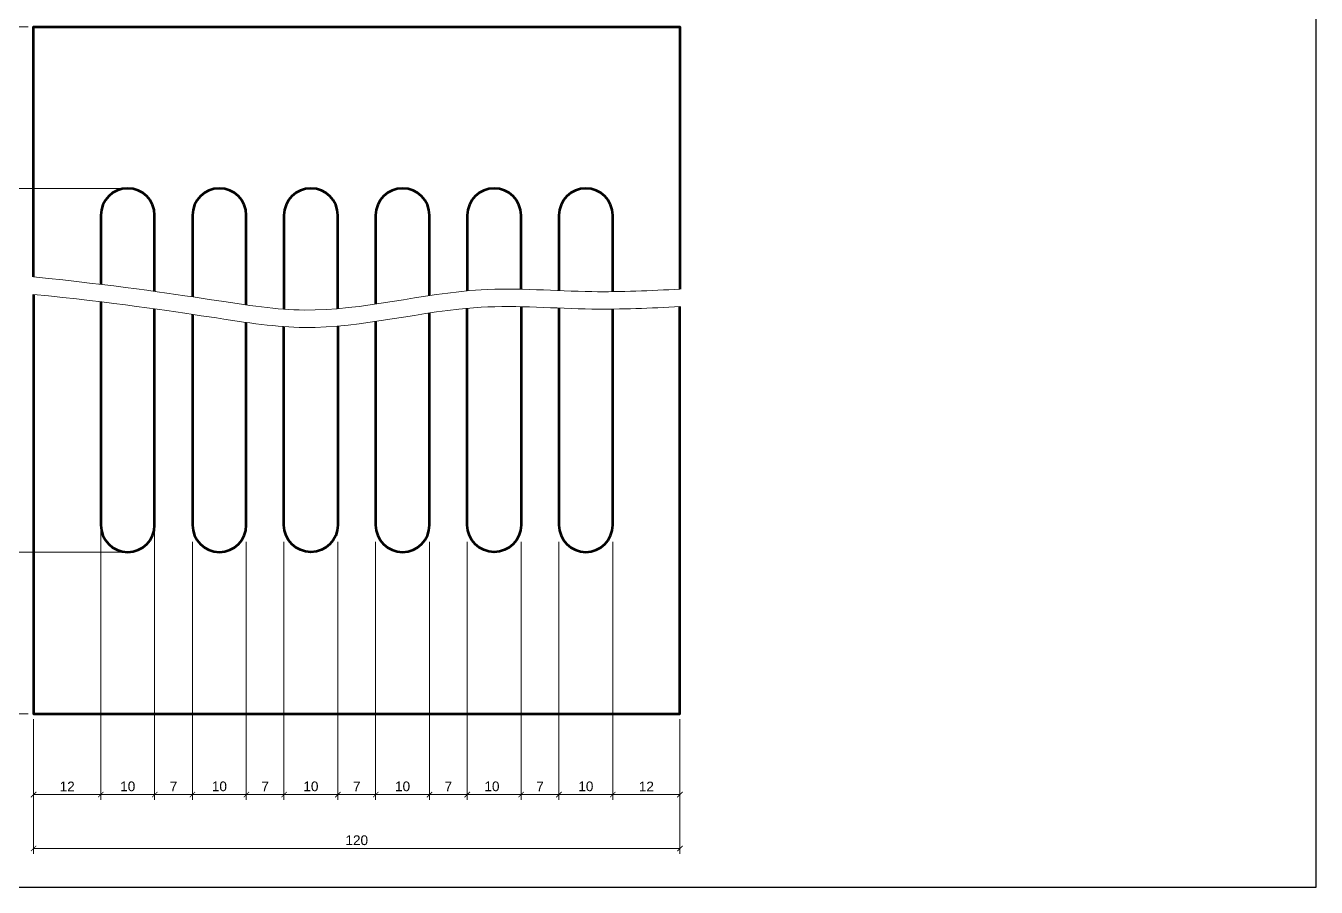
# Model space of a CAD drawing. Header units: millimetres. Extents: x 160 to 520, y -3250 to -3010.
# Drawn here: x 280 to 519.5, y -3249.6 to -3089.7 of the extents above; entities that cross this region are included whole.
import ezdxf

# ---------------------------------------------------------------- set-up
doc = ezdxf.new("R2010")
doc.units = ezdxf.units.MM
doc.layers.add('линия 50', color=1, linetype='Continuous', lineweight=100)
doc.layers.add('служебный слой ШТРИХОВКА', color=4, linetype='Continuous', lineweight=5)
doc.layers.add('размеры в модели', color=7, linetype='Continuous')
doc.styles.get("Standard").update_dxf_attribs({"font": 'arial.ttf'})
doc.dimstyles.new('M_1', dxfattribs={"dimtxt": 1.8, "dimasz": 1, "dimexe": 1, "dimexo": 1, "dimgap": 0.6, "dimtad": 1, "dimdec": 0, "dimdsep": 46, "dimtxsty": 'Standard', "dimblk": 'ARCHTICK', "dimcen": -5, "dimclrd": 7, "dimclre": 7, "dimclrt": 7, "dimadec": 0, "dimazin": 0, "dimtfac": 1, "dimtdec": 0, "dimtmove": 0, "dimatfit": 3, "dimfxl": 1, "dimtolj": 1, "dimtzin": 0, "dimlwd": 5, "dimlwe": 5, "dimarcsym": 0})

# ---------------------------------------------------------------- blocks, each defined once
blk = doc.blocks.new('_ArchTick')
at = {"color": 0, "linetype": 'ByBlock', "const_width": 0.15}
blk.add_lwpolyline([(-0.5, -0.5), (0.5, 0.5)], dxfattribs=at)
blk = doc.blocks.new('*D18')
at = {"layer": 'Defpoints', "color": 0, "ltscale": 1000, "transparency": 16777216}
for p in [(281.42, -3089.87), (261.42, -3217.37), (281.42, -3217.37)]:
    blk.add_point(p, dxfattribs=at)
at = {"layer": 'размеры в модели', "color": 7, "lineweight": 5, "ltscale": 1000, "transparency": 16777216}
for p, q in [((280.42, -3089.87), (260.42, -3089.87)), ((261.42, -3089.87), (261.42, -3217.37)), ((280.42, -3217.37), (260.42, -3217.37))]:
    blk.add_line(p, q, dxfattribs=at)
for p, rotation in [((261.42, -3089.87), 90), ((261.42, -3217.37), 270)]:
    blk.add_blockref('_ArchTick', p, dxfattribs=dict(at, rotation=rotation))
at = {"layer": 'размеры в модели', "color": 7, "ltscale": 1000, "transparency": 16777216, "insert": (259.92, -3153.62), "char_height": 1.8, "attachment_point": 5, "rotation": 90}
blk.add_mtext('\\A1;L', dxfattribs=at)
blk = doc.blocks.new('*D14')
at = {"layer": 'Defpoints', "color": 0, "ltscale": 1000, "transparency": 16777216}
for p in [(378.95, -3184.44), (388.95, -3184.44), (388.95, -3232.37)]:
    blk.add_point(p, dxfattribs=at)
at = {"layer": 'размеры в модели', "color": 7, "lineweight": 5, "ltscale": 1000, "transparency": 16777216}
for p, q in [((378.95, -3185.44), (378.95, -3233.37)), ((388.95, -3185.44), (388.95, -3233.37)), ((378.95, -3232.37), (388.95, -3232.37))]:
    blk.add_line(p, q, dxfattribs=at)
at = {"layer": 'размеры в модели', "color": 7, "lineweight": 5, "ltscale": 1000, "transparency": 16777216, "rotation": 180}
blk.add_blockref('_ArchTick', (378.95, -3232.37), dxfattribs=at)
at = {"layer": 'размеры в модели', "color": 7, "lineweight": 5, "ltscale": 1000, "transparency": 16777216}
blk.add_blockref('_ArchTick', (388.95, -3232.37), dxfattribs=at)
at = {"layer": 'размеры в модели', "color": 7, "ltscale": 1000, "transparency": 16777216, "insert": (383.95, -3230.85), "char_height": 1.8, "attachment_point": 5}
blk.add_mtext('\\A1;10', dxfattribs=at)
blk = doc.blocks.new('*D12')
at = {"layer": 'Defpoints', "color": 0, "ltscale": 1000, "transparency": 16777216}
for p in [(361.93, -3184.44), (371.93, -3184.44), (371.93, -3232.37)]:
    blk.add_point(p, dxfattribs=at)
at = {"layer": 'размеры в модели', "color": 7, "lineweight": 5, "ltscale": 1000, "transparency": 16777216}
for p, q in [((361.93, -3185.44), (361.93, -3233.37)), ((371.93, -3185.44), (371.93, -3233.37)), ((361.93, -3232.37), (371.93, -3232.37))]:
    blk.add_line(p, q, dxfattribs=at)
at = {"layer": 'размеры в модели', "color": 7, "lineweight": 5, "ltscale": 1000, "transparency": 16777216, "rotation": 180}
blk.add_blockref('_ArchTick', (361.93, -3232.37), dxfattribs=at)
at = {"layer": 'размеры в модели', "color": 7, "lineweight": 5, "ltscale": 1000, "transparency": 16777216}
blk.add_blockref('_ArchTick', (371.93, -3232.37), dxfattribs=at)
at = {"layer": 'размеры в модели', "color": 7, "ltscale": 1000, "transparency": 16777216, "insert": (366.52, -3230.85), "char_height": 1.8, "attachment_point": 5}
blk.add_mtext('\\A1;10', dxfattribs=at)
blk = doc.blocks.new('*D11')
at = {"layer": 'Defpoints', "color": 0, "ltscale": 1000, "transparency": 16777216}
for p in [(281.42, -3217.37), (401.42, -3217.37), (401.42, -3242.37)]:
    blk.add_point(p, dxfattribs=at)
at = {"layer": 'размеры в модели', "color": 7, "lineweight": 5, "ltscale": 1000, "transparency": 16777216}
for p, q in [((281.42, -3218.37), (281.42, -3243.37)), ((401.42, -3218.37), (401.42, -3243.37)), ((281.42, -3242.37), (401.42, -3242.37))]:
    blk.add_line(p, q, dxfattribs=at)
at = {"layer": 'размеры в модели', "color": 7, "lineweight": 5, "ltscale": 1000, "transparency": 16777216, "rotation": 180}
blk.add_blockref('_ArchTick', (281.42, -3242.37), dxfattribs=at)
at = {"layer": 'размеры в модели', "color": 7, "lineweight": 5, "ltscale": 1000, "transparency": 16777216}
blk.add_blockref('_ArchTick', (401.42, -3242.37), dxfattribs=at)
at = {"layer": 'размеры в модели', "color": 7, "ltscale": 1000, "transparency": 16777216, "insert": (341.42, -3240.85), "char_height": 1.8, "attachment_point": 5}
blk.add_mtext('\\A1;120', dxfattribs=at)
blk = doc.blocks.new('*D9')
at = {"layer": 'Defpoints', "color": 0, "ltscale": 1000, "transparency": 16777216}
for p in [(344.93, -3184.44), (354.93, -3184.44), (354.93, -3232.37)]:
    blk.add_point(p, dxfattribs=at)
at = {"layer": 'размеры в модели', "color": 7, "lineweight": 5, "ltscale": 1000, "transparency": 16777216}
for p, q in [((344.93, -3185.44), (344.93, -3233.37)), ((354.93, -3185.44), (354.93, -3233.37)), ((344.93, -3232.37), (354.93, -3232.37))]:
    blk.add_line(p, q, dxfattribs=at)
at = {"layer": 'размеры в модели', "color": 7, "lineweight": 5, "ltscale": 1000, "transparency": 16777216, "rotation": 180}
blk.add_blockref('_ArchTick', (344.93, -3232.37), dxfattribs=at)
at = {"layer": 'размеры в модели', "color": 7, "lineweight": 5, "ltscale": 1000, "transparency": 16777216}
blk.add_blockref('_ArchTick', (354.93, -3232.37), dxfattribs=at)
at = {"layer": 'размеры в модели', "color": 7, "ltscale": 1000, "transparency": 16777216, "insert": (349.93, -3230.85), "char_height": 1.8, "attachment_point": 5}
blk.add_mtext('\\A1;10', dxfattribs=at)
blk = doc.blocks.new('*D7')
at = {"layer": 'Defpoints', "color": 0, "ltscale": 1000, "transparency": 16777216}
for p in [(327.91, -3184.44), (337.91, -3184.44), (337.91, -3232.37)]:
    blk.add_point(p, dxfattribs=at)
at = {"layer": 'размеры в модели', "color": 7, "lineweight": 5, "ltscale": 1000, "transparency": 16777216}
for p, q in [((327.91, -3185.44), (327.91, -3233.37)), ((337.91, -3185.44), (337.91, -3233.37)), ((327.91, -3232.37), (337.91, -3232.37))]:
    blk.add_line(p, q, dxfattribs=at)
at = {"layer": 'размеры в модели', "color": 7, "lineweight": 5, "ltscale": 1000, "transparency": 16777216, "rotation": 180}
blk.add_blockref('_ArchTick', (327.91, -3232.37), dxfattribs=at)
at = {"layer": 'размеры в модели', "color": 7, "lineweight": 5, "ltscale": 1000, "transparency": 16777216}
blk.add_blockref('_ArchTick', (337.91, -3232.37), dxfattribs=at)
at = {"layer": 'размеры в модели', "color": 7, "ltscale": 1000, "transparency": 16777216, "insert": (332.91, -3230.85), "char_height": 1.8, "attachment_point": 5}
blk.add_mtext('\\A1;10', dxfattribs=at)
blk = doc.blocks.new('*D5')
at = {"layer": 'Defpoints', "color": 0, "ltscale": 1000, "transparency": 16777216}
for p in [(310.92, -3184.44), (320.92, -3184.44), (320.92, -3232.37)]:
    blk.add_point(p, dxfattribs=at)
at = {"layer": 'размеры в модели', "color": 7, "lineweight": 5, "ltscale": 1000, "transparency": 16777216}
for p, q in [((310.92, -3185.44), (310.92, -3233.37)), ((320.92, -3185.44), (320.92, -3233.37)), ((310.92, -3232.37), (320.92, -3232.37))]:
    blk.add_line(p, q, dxfattribs=at)
at = {"layer": 'размеры в модели', "color": 7, "lineweight": 5, "ltscale": 1000, "transparency": 16777216, "rotation": 180}
blk.add_blockref('_ArchTick', (310.92, -3232.37), dxfattribs=at)
at = {"layer": 'размеры в модели', "color": 7, "lineweight": 5, "ltscale": 1000, "transparency": 16777216}
blk.add_blockref('_ArchTick', (320.92, -3232.37), dxfattribs=at)
at = {"layer": 'размеры в модели', "color": 7, "ltscale": 1000, "transparency": 16777216, "insert": (315.92, -3230.85), "char_height": 1.8, "attachment_point": 5}
blk.add_mtext('\\A1;10', dxfattribs=at)
blk = doc.blocks.new('*D3')
at = {"layer": 'Defpoints', "color": 0, "ltscale": 1000, "transparency": 16777216}
for p in [(293.9, -3182.37), (303.9, -3182.73), (303.9, -3232.37)]:
    blk.add_point(p, dxfattribs=at)
at = {"layer": 'размеры в модели', "color": 7, "lineweight": 5, "ltscale": 1000, "transparency": 16777216}
for p, q in [((293.9, -3183.37), (293.9, -3233.37)), ((303.9, -3183.73), (303.9, -3233.37)), ((293.9, -3232.37), (303.9, -3232.37))]:
    blk.add_line(p, q, dxfattribs=at)
at = {"layer": 'размеры в модели', "color": 7, "lineweight": 5, "ltscale": 1000, "transparency": 16777216, "rotation": 180}
blk.add_blockref('_ArchTick', (293.9, -3232.37), dxfattribs=at)
at = {"layer": 'размеры в модели', "color": 7, "lineweight": 5, "ltscale": 1000, "transparency": 16777216}
blk.add_blockref('_ArchTick', (303.9, -3232.37), dxfattribs=at)
at = {"layer": 'размеры в модели', "color": 7, "ltscale": 1000, "transparency": 16777216, "insert": (298.9, -3230.85), "char_height": 1.8, "attachment_point": 5}
blk.add_mtext('\\A1;10', dxfattribs=at)
blk = doc.blocks.new('*D2')
at = {"layer": 'Defpoints', "color": 0, "ltscale": 1000, "transparency": 16777216}
for p in [(293.9, -3182.37), (281.42, -3217.37), (293.9, -3232.37)]:
    blk.add_point(p, dxfattribs=at)
at = {"layer": 'размеры в модели', "color": 7, "lineweight": 5, "ltscale": 1000, "transparency": 16777216}
for p, q in [((293.9, -3183.37), (293.9, -3233.37)), ((281.42, -3218.37), (281.42, -3233.37)), ((281.42, -3232.37), (293.9, -3232.37))]:
    blk.add_line(p, q, dxfattribs=at)
at = {"layer": 'размеры в модели', "color": 7, "lineweight": 5, "ltscale": 1000, "transparency": 16777216, "rotation": 180}
blk.add_blockref('_ArchTick', (281.42, -3232.37), dxfattribs=at)
at = {"layer": 'размеры в модели', "color": 7, "lineweight": 5, "ltscale": 1000, "transparency": 16777216}
blk.add_blockref('_ArchTick', (293.9, -3232.37), dxfattribs=at)
at = {"layer": 'размеры в модели', "color": 7, "ltscale": 1000, "transparency": 16777216, "insert": (287.66, -3230.86), "char_height": 1.8, "attachment_point": 5}
blk.add_mtext('\\A1;12', dxfattribs=at)

msp = doc.modelspace()

# ---------------------------------------------------------------- linework, layer by layer
at = {"color": 6, "ltscale": 1000}
msp.add_lwpolyline([(159.54, -3249.55), (519.54, -3249.55), (519.54, -3009.55), (159.54, -3009.55)], close=True, dxfattribs=at)
at = {"layer": 'линия 50', "color": 7}
for points in [[(281.42, -3136.31), (281.42, -3089.87), (401.42, -3089.87), (401.42, -3138.57)], [(281.42, -3139.55), (281.42, -3217.37), (401.42, -3217.37), (401.42, -3141.81)]]:
    msp.add_lwpolyline(points, dxfattribs=at)
for points in [[(303.9, -3138.99), (303.9, -3124.87, 1), (293.9, -3124.87), (293.9, -3137.69)], [(320.92, -3141.51), (320.92, -3124.87, 1), (310.92, -3124.87), (310.92, -3140.01)], [(337.91, -3142.2), (337.91, -3124.87, 1), (327.91, -3124.87), (327.91, -3142.3)], [(354.93, -3139.76), (354.93, -3124.87, 1), (344.93, -3124.87), (344.93, -3141.34)], [(371.93, -3138.6), (371.93, -3124.87, 1), (361.93, -3124.87), (361.93, -3138.89)], [(388.95, -3139.04), (388.95, -3124.87, 1), (378.95, -3124.87), (378.95, -3138.84)], [(293.9, -3140.93), (293.9, -3182.37, 1), (303.9, -3182.37), (303.9, -3142.23)], [(371.93, -3141.84), (371.93, -3182.37, -1), (361.93, -3182.37), (361.93, -3142.13)], [(378.95, -3142.08), (378.95, -3182.37, 1), (388.95, -3182.37), (388.95, -3142.27)], [(310.92, -3143.25), (310.92, -3182.37, 1), (320.92, -3182.37), (320.92, -3144.74)], [(344.93, -3144.58), (344.93, -3182.37, 1), (354.93, -3182.37), (354.93, -3143)], [(337.91, -3145.43), (337.91, -3182.37, -1), (327.91, -3182.37), (327.91, -3145.53)]]:
    msp.add_lwpolyline(points, format="xyb", dxfattribs=at)
at = {"layer": 'служебный слой ШТРИХОВКА', "color": 7, "lineweight": 15}
for points in [[(281.42, -3136.31), (311.47, -3139.33), (332.28, -3145.59), (360.32, -3137.32), (383.67, -3139.42), (395.98, -3138.87), (401.42, -3138.57)], [(281.42, -3139.55), (311.47, -3142.57), (332.28, -3148.83), (360.32, -3140.56), (383.67, -3142.65), (395.98, -3142.11), (401.42, -3141.81)]]:
    msp.add_open_spline(points, degree=3, knots=[0, 0, 0, 0, 30.84743, 63.90391, 84.494301, 100.84291, 100.84291, 100.84291, 100.84291], dxfattribs=at)

# ---------------------------------------------------------------- dimensions: what is measured, and where the dimension line sits
at = {"layer": 'размеры в модели', "color": 5, "ltscale": 1000}
dim = msp.add_linear_dim(base=(261.42, -3217.37), p1=(281.42, -3089.87), p2=(281.42, -3217.37), angle=90, text='L', dimstyle='M_1', dxfattribs=at)
dim.commit()
dim.dimension.update_dxf_attribs({"geometry": '*D18', "text_midpoint": (259.92, -3153.62)})
for base, p1, p2, text in [((271.42, -3089.87), (298.9, -3119.87), (281.42, -3089.87), 'ХХ'), ((271.42, -3187.37), (281.42, -3217.37), (298.9, -3187.37), 'YY')]:
    msp.add_linear_dim(base=base, p1=p1, p2=p2, angle=90, text=text, dimstyle='M_1', dxfattribs=at).render()
for base, p1, p2, picture, middle in [((293.9, -3232.37), (281.42, -3217.37), (293.9, -3182.37), '*D2', (287.66, -3232.37)), ((371.93, -3232.37), (361.93, -3184.44), (371.93, -3184.44), '*D12', (366.52, -3232.37)), ((401.42, -3242.37), (281.42, -3217.37), (401.42, -3217.37), '*D11', (341.42, -3242.37))]:
    dim = msp.add_linear_dim(base=base, p1=p1, p2=p2, dimstyle='M_1', dxfattribs=at)
    dim.commit()
    dim.dimension.update_dxf_attribs({"geometry": picture, "text_midpoint": middle, "dimtype": 128})
for base, p1, p2, picture, middle in [((303.9, -3232.37), (293.9, -3182.37), (303.9, -3182.73), '*D3', (298.9, -3230.85)), ((320.92, -3232.37), (310.92, -3184.44), (320.92, -3184.44), '*D5', (315.92, -3230.85)), ((337.91, -3232.37), (327.91, -3184.44), (337.91, -3184.44), '*D7', (332.91, -3230.85)), ((354.93, -3232.37), (344.93, -3184.44), (354.93, -3184.44), '*D9', (349.93, -3230.85)), ((388.95, -3232.37), (378.95, -3184.44), (388.95, -3184.44), '*D14', (383.95, -3230.85))]:
    dim = msp.add_linear_dim(base=base, p1=p1, p2=p2, dimstyle='M_1', dxfattribs=at)
    dim.commit()
    dim.dimension.update_dxf_attribs({"geometry": picture, "text_midpoint": middle})
for base, p1, p2 in [((310.92, -3232.37), (303.9, -3182.73), (310.92, -3184.44)), ((327.91, -3232.37), (320.92, -3184.44), (327.91, -3184.44)), ((344.93, -3232.37), (337.91, -3184.44), (344.93, -3184.44)), ((361.93, -3232.37), (354.93, -3184.44), (361.93, -3184.44)), ((378.95, -3232.37), (371.93, -3184.44), (378.95, -3184.44)), ((401.42, -3232.37), (388.95, -3184.44), (401.42, -3217.37))]:
    msp.add_linear_dim(base=base, p1=p1, p2=p2, dimstyle='M_1', dxfattribs=at).render()

doc.saveas('drawing.dxf')
